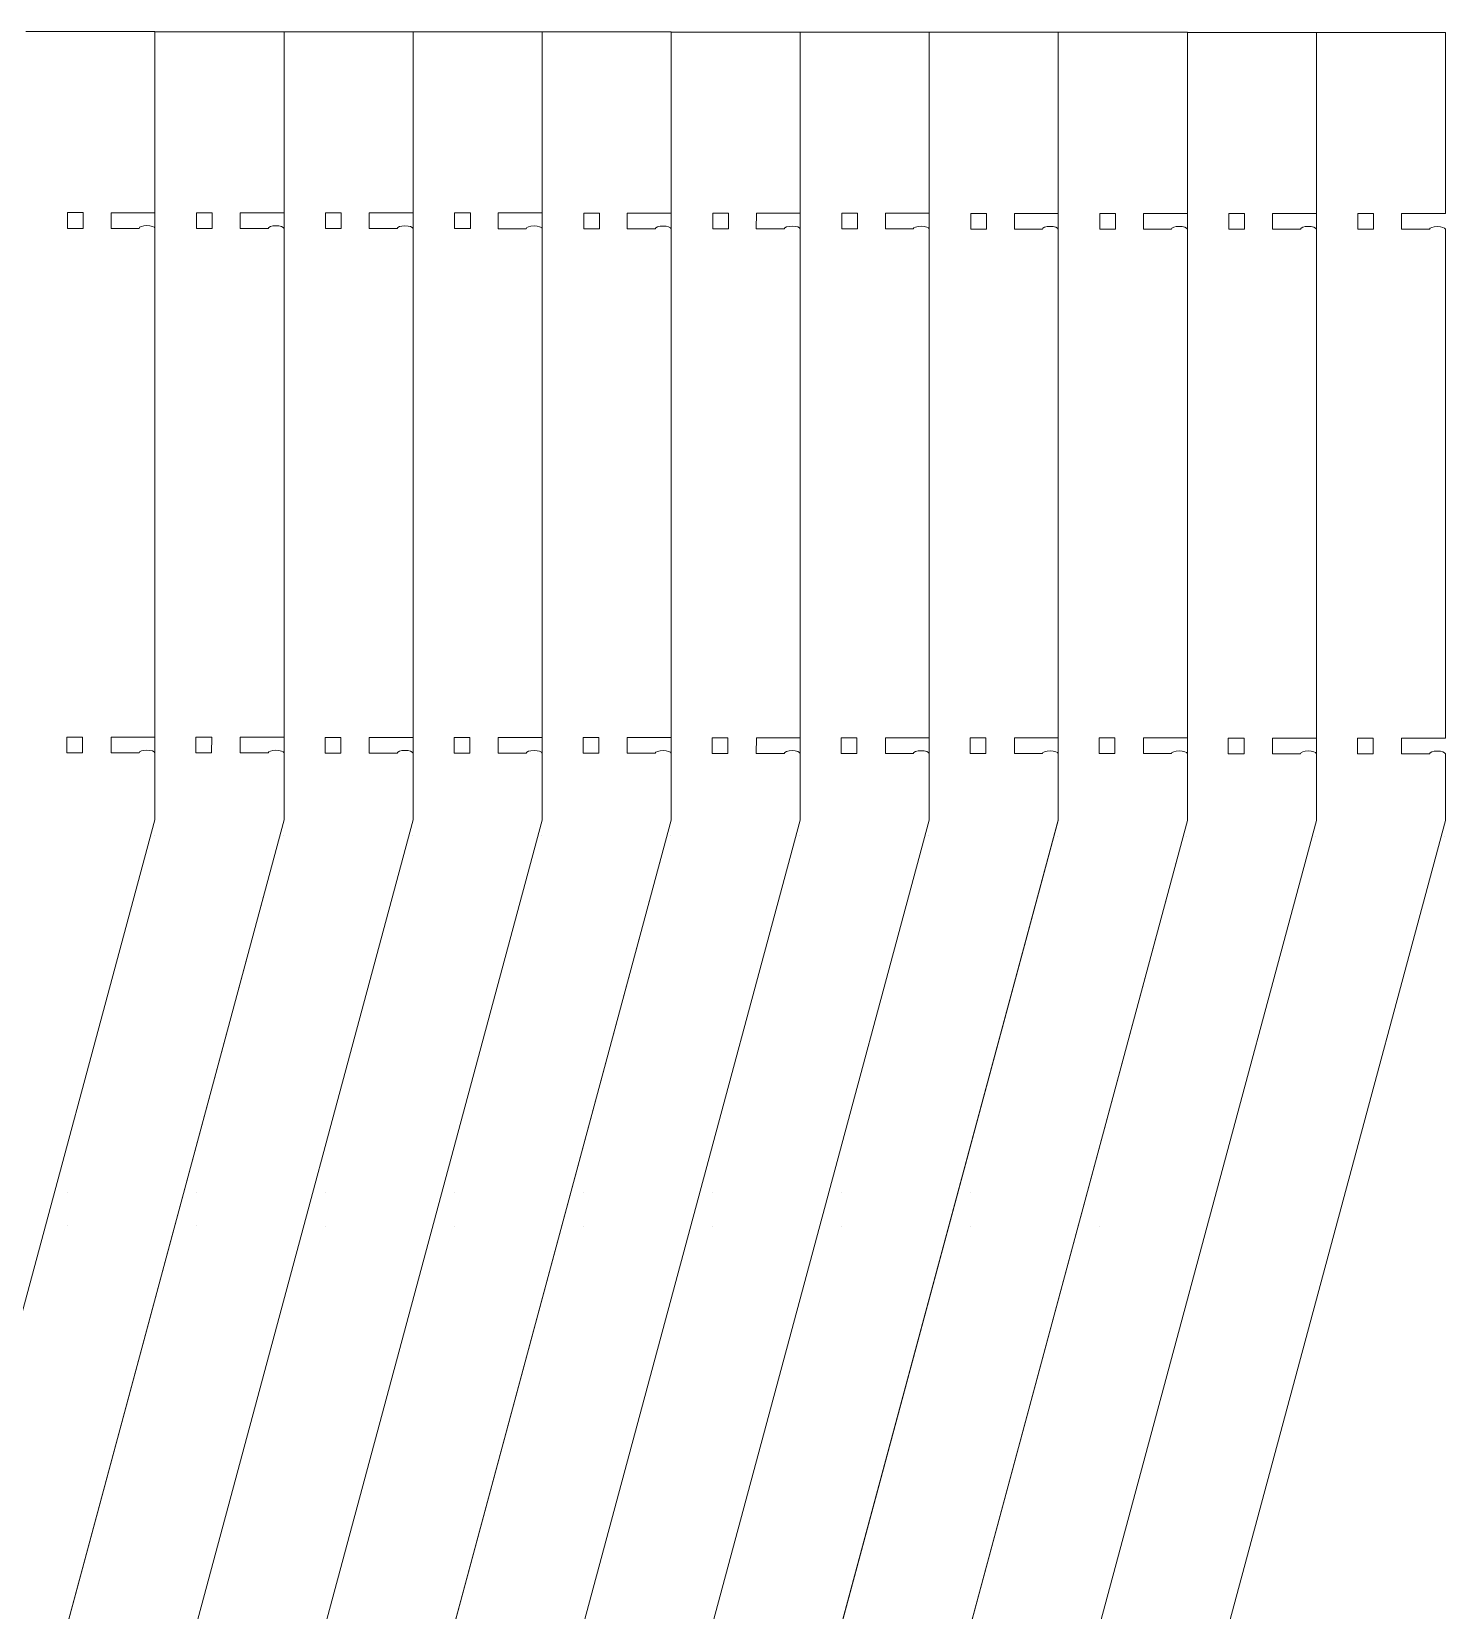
# Model space of a CAD drawing. Header units: millimetres. Extents: x 1124 to 2599, y -2339 to -506.
# Drawn here: x 2238.9 to 2598.8, y -907.8 to -506.1 of the extents above; entities that cross this region are included whole.
import ezdxf

# ---------------------------------------------------------------- set-up
doc = ezdxf.new("R2010")
doc.units = ezdxf.units.MM
doc.header["$MEASUREMENT"] = 0
doc.layers.add('Layer 1', color=7, linetype='Continuous')

msp = doc.modelspace()

# ---------------------------------------------------------------- linework, layer by layer
at = {"layer": 'Layer 1', "color": 6, "lineweight": 9}
for points in [[(2237.4992, -506.066), (2237.4992, -506.066), (2270.3408, -506.066), (2270.3408, -506.066)], [(2270.3408, -506.066), (2270.3408, -506.066), (2270.3408, -552.1499), (2270.3408, -552.1499)], [(2270.3408, -506.0926), (2270.3408, -506.0926), (2303.1823, -506.0926), (2303.1823, -506.0926)], [(2270.3408, -506.0926), (2270.3408, -506.0926), (2270.3408, -706.6197), (2270.3408, -706.6197)], [(2303.1823, -506.0926), (2303.1823, -506.0926), (2303.1823, -552.1754), (2303.1823, -552.1754)], [(2303.1823, -506.1182), (2303.1823, -506.1182), (2336.0239, -506.1182), (2336.0239, -506.1182)], [(2303.1823, -506.1182), (2303.1823, -506.1182), (2303.1823, -706.6452), (2303.1823, -706.6452)], [(2336.0239, -506.1182), (2336.0239, -506.1182), (2336.0239, -552.2021), (2336.0239, -552.2021)], [(2336.0239, -506.1448), (2336.0239, -506.1448), (2368.8655, -506.1448), (2368.8655, -506.1448)], [(2336.0239, -506.1448), (2336.0239, -506.1448), (2336.0239, -706.6719), (2336.0239, -706.6719)], [(2368.8655, -506.1448), (2368.8655, -506.1448), (2368.8655, -552.2276), (2368.8655, -552.2276)], [(2368.8655, -506.1703), (2368.8655, -506.1703), (2401.7082, -506.1703), (2401.7082, -506.1703)], [(2368.8655, -506.1703), (2368.8655, -506.1703), (2368.8655, -706.6974), (2368.8655, -706.6974)], [(2401.7082, -506.1703), (2401.7082, -506.1703), (2401.7082, -552.2542), (2401.7082, -552.2542)], [(2401.7082, -506.197), (2401.7082, -506.197), (2434.5497, -506.197), (2434.5497, -506.197)], [(2401.7082, -506.197), (2401.7082, -506.197), (2401.7082, -706.7241), (2401.7082, -706.7241)], [(2434.5497, -506.197), (2434.5497, -506.197), (2434.5497, -552.2798), (2434.5497, -552.2798)], [(2434.5497, -506.2225), (2434.5497, -506.2225), (2467.3913, -506.2225), (2467.3913, -506.2225)], [(2434.5497, -506.2225), (2434.5497, -506.2225), (2434.5497, -706.7496), (2434.5497, -706.7496)], [(2467.3913, -506.2225), (2467.3913, -506.2225), (2467.3913, -552.3064), (2467.3913, -552.3064)], [(2467.3913, -506.2492), (2467.3913, -506.2492), (2500.2329, -506.2492), (2500.2329, -506.2492)], [(2467.3913, -506.2492), (2467.3913, -506.2492), (2467.3913, -706.7762), (2467.3913, -706.7762)], [(2500.2329, -506.2492), (2500.2329, -506.2492), (2500.2329, -552.3319), (2500.2329, -552.3319)], [(2500.2329, -506.2492), (2500.2329, -506.2492), (2533.0745, -506.2492), (2533.0745, -506.2492)], [(2500.2329, -506.2492), (2500.2329, -506.2492), (2500.2329, -706.7762), (2500.2329, -706.7762)], [(2533.0745, -506.2492), (2533.0745, -506.2492), (2533.0745, -552.3319), (2533.0745, -552.3319)], [(2533.0745, -506.2747), (2533.0745, -506.2747), (2565.9171, -506.2747), (2565.9171, -506.2747)], [(2533.0745, -506.2747), (2533.0745, -506.2747), (2533.0745, -706.8018), (2533.0745, -706.8018)], [(2565.9171, -506.2747), (2565.9171, -506.2747), (2565.9171, -552.3586), (2565.9171, -552.3586)], [(2565.9171, -506.3013), (2565.9171, -506.3013), (2598.7587, -506.3013), (2598.7587, -506.3013)], [(2565.9171, -506.3013), (2565.9171, -506.3013), (2565.9171, -706.8284), (2565.9171, -706.8284)], [(2598.7587, -506.3013), (2598.7587, -506.3013), (2598.7587, -552.3841), (2598.7587, -552.3841)], [(2252.0724, -552.1443), (2252.0724, -552.1443), (2248.0764, -552.141), (2248.0764, -552.141)], [(2259.1764, -552.1499), (2259.1764, -552.1499), (2270.3408, -552.1499), (2270.3408, -552.1499)], [(2284.914, -552.1699), (2284.914, -552.1699), (2280.9191, -552.1676), (2280.9191, -552.1676)], [(2292.018, -552.1754), (2292.018, -552.1754), (2303.1823, -552.1754), (2303.1823, -552.1754)], [(2317.7566, -552.1965), (2317.7566, -552.1965), (2313.7606, -552.1932), (2313.7606, -552.1932)], [(2324.8606, -552.2021), (2324.8606, -552.2021), (2336.0239, -552.2021), (2336.0239, -552.2021)], [(2350.5982, -552.222), (2350.5982, -552.222), (2346.6022, -552.2198), (2346.6022, -552.2198)], [(2357.7022, -552.2276), (2357.7022, -552.2276), (2368.8655, -552.2276), (2368.8655, -552.2276)], [(2383.4398, -552.2487), (2383.4398, -552.2487), (2379.4438, -552.2453), (2379.4438, -552.2453)], [(2390.5438, -552.2542), (2390.5438, -552.2542), (2401.7082, -552.2542), (2401.7082, -552.2542)], [(2416.2814, -552.2742), (2416.2814, -552.2742), (2412.2854, -552.272), (2412.2854, -552.272)], [(2423.3854, -552.2798), (2423.3854, -552.2798), (2434.5497, -552.2798), (2434.5497, -552.2798)], [(2449.1229, -552.3008), (2449.1229, -552.3008), (2445.128, -552.2975), (2445.128, -552.2975)], [(2456.2269, -552.3064), (2456.2269, -552.3064), (2467.3913, -552.3064), (2467.3913, -552.3064)], [(2481.9656, -552.3264), (2481.9656, -552.3264), (2477.9696, -552.3242), (2477.9696, -552.3242)], [(2489.0696, -552.3319), (2489.0696, -552.3319), (2500.2329, -552.3319), (2500.2329, -552.3319)], [(2514.8072, -552.3264), (2514.8072, -552.3264), (2510.8112, -552.3242), (2510.8112, -552.3242)], [(2521.9112, -552.3319), (2521.9112, -552.3319), (2533.0745, -552.3319), (2533.0745, -552.3319)], [(2547.6488, -552.353), (2547.6488, -552.353), (2543.6528, -552.3497), (2543.6528, -552.3497)], [(2554.7528, -552.3586), (2554.7528, -552.3586), (2565.9171, -552.3586), (2565.9171, -552.3586)], [(2580.4903, -552.3785), (2580.4903, -552.3785), (2576.4943, -552.3763), (2576.4943, -552.3763)], [(2587.5943, -552.3841), (2587.5943, -552.3841), (2598.7587, -552.3841), (2598.7587, -552.3841)], [(2259.1731, -556.1459), (2259.1731, -556.1459), (2266.2771, -556.1459), (2266.2771, -556.1459)], [(2266.2771, -556.1459), (2266.2782, -555.7618), (2267.1773, -555.4433), (2268.2762, -555.4444)], [(2270.3408, -556.1459), (2270.3408, -556.1459), (2270.3408, -685.6218), (2270.3408, -685.6218)], [(2292.0157, -556.1714), (2292.0157, -556.1714), (2299.1197, -556.1714), (2299.1197, -556.1714)], [(2299.1197, -556.1714), (2299.1197, -555.7885), (2300.0188, -555.4699), (2301.1177, -555.471)], [(2303.1823, -556.1714), (2303.1823, -556.1714), (2303.1823, -685.6474), (2303.1823, -685.6474)], [(2324.8573, -556.1981), (2324.8573, -556.1981), (2331.9613, -556.1981), (2331.9613, -556.1981)], [(2331.9613, -556.1981), (2331.9613, -555.814), (2332.8604, -555.4954), (2333.9593, -555.4965)], [(2336.0239, -556.1981), (2336.0239, -556.1981), (2336.0239, -685.674), (2336.0239, -685.674)], [(2357.6989, -556.2236), (2357.6989, -556.2236), (2364.8029, -556.2236), (2364.8029, -556.2236)], [(2364.8029, -556.2236), (2364.8029, -555.8406), (2365.7031, -555.5221), (2366.802, -555.5232)], [(2368.8655, -556.2236), (2368.8655, -556.2236), (2368.8655, -685.6995), (2368.8655, -685.6995)], [(2390.5405, -556.2502), (2390.5405, -556.2502), (2397.6445, -556.2502), (2397.6445, -556.2502)], [(2397.6445, -556.2502), (2397.6456, -555.8662), (2398.5447, -555.5476), (2399.6436, -555.5487)], [(2401.7082, -556.2502), (2401.7082, -556.2502), (2401.7082, -685.7262), (2401.7082, -685.7262)], [(2423.382, -556.2758), (2423.382, -556.2758), (2430.486, -556.2758), (2430.486, -556.2758)], [(2430.486, -556.2758), (2430.4871, -555.8928), (2431.3862, -555.5742), (2432.4851, -555.5753)], [(2434.5497, -556.2758), (2434.5497, -556.2758), (2434.5497, -685.7517), (2434.5497, -685.7517)], [(2456.2247, -556.3024), (2456.2247, -556.3024), (2463.3287, -556.3024), (2463.3287, -556.3024)], [(2463.3287, -556.3024), (2463.3287, -555.9183), (2464.2278, -555.5998), (2465.3267, -555.6009)], [(2467.3913, -556.3024), (2467.3913, -556.3024), (2467.3913, -685.7783), (2467.3913, -685.7783)], [(2489.0663, -556.3279), (2489.0663, -556.3279), (2496.1703, -556.3279), (2496.1703, -556.3279)], [(2496.1703, -556.3279), (2496.1703, -555.945), (2497.0694, -555.6264), (2498.1683, -555.6275)], [(2500.2329, -556.3279), (2500.2329, -556.3279), (2500.2329, -685.8039), (2500.2329, -685.8039)], [(2521.9078, -556.3279), (2521.9078, -556.3279), (2529.0118, -556.3279), (2529.0118, -556.3279)], [(2529.0118, -556.3279), (2529.0118, -555.945), (2529.9121, -555.6264), (2531.011, -555.6275)], [(2533.0745, -556.3279), (2533.0745, -556.3279), (2533.0745, -685.8039), (2533.0745, -685.8039)], [(2554.7494, -556.3546), (2554.7494, -556.3546), (2561.8534, -556.3546), (2561.8534, -556.3546)], [(2561.8534, -556.3546), (2561.8545, -555.9705), (2562.7536, -555.6519), (2563.8525, -555.653)], [(2565.9171, -556.3546), (2565.9171, -556.3546), (2565.9171, -685.8305), (2565.9171, -685.8305)], [(2587.591, -556.3801), (2587.591, -556.3801), (2594.695, -556.3801), (2594.695, -556.3801)], [(2594.695, -556.3801), (2594.6961, -555.9971), (2595.5952, -555.6786), (2596.6941, -555.6797)], [(2598.7587, -556.3801), (2598.7587, -556.3801), (2598.7587, -685.856), (2598.7587, -685.856)], [(2251.9236, -685.6218), (2251.9236, -685.6218), (2247.9276, -685.6185), (2247.9276, -685.6185)], [(2259.1764, -685.6218), (2259.1764, -685.6218), (2270.3408, -685.6218), (2270.3408, -685.6218)], [(2284.7652, -685.6474), (2284.7652, -685.6474), (2280.7692, -685.644), (2280.7692, -685.644)], [(2292.018, -685.6474), (2292.018, -685.6474), (2303.1823, -685.6474), (2303.1823, -685.6474)], [(2317.6079, -685.674), (2317.6079, -685.674), (2313.6119, -685.6707), (2313.6119, -685.6707)], [(2324.8606, -685.674), (2324.8606, -685.674), (2336.0239, -685.674), (2336.0239, -685.674)], [(2350.4495, -685.6995), (2350.4495, -685.6995), (2346.4535, -685.6962), (2346.4535, -685.6962)], [(2357.7022, -685.6995), (2357.7022, -685.6995), (2368.8655, -685.6995), (2368.8655, -685.6995)], [(2383.291, -685.7262), (2383.291, -685.7262), (2379.295, -685.7228), (2379.295, -685.7228)], [(2390.5438, -685.7262), (2390.5438, -685.7262), (2401.7082, -685.7262), (2401.7082, -685.7262)], [(2416.1326, -685.7517), (2416.1326, -685.7517), (2412.1366, -685.7484), (2412.1366, -685.7484)], [(2423.3854, -685.7517), (2423.3854, -685.7517), (2434.5497, -685.7517), (2434.5497, -685.7517)], [(2448.9742, -685.7783), (2448.9742, -685.7783), (2444.9782, -685.775), (2444.9782, -685.775)], [(2456.2269, -685.7783), (2456.2269, -685.7783), (2467.3913, -685.7783), (2467.3913, -685.7783)], [(2481.8169, -685.8039), (2481.8169, -685.8039), (2477.8209, -685.8005), (2477.8209, -685.8005)], [(2489.0696, -685.8039), (2489.0696, -685.8039), (2500.2329, -685.8039), (2500.2329, -685.8039)], [(2514.6584, -685.8039), (2514.6584, -685.8039), (2510.6624, -685.8005), (2510.6624, -685.8005)], [(2521.9112, -685.8039), (2521.9112, -685.8039), (2533.0745, -685.8039), (2533.0745, -685.8039)], [(2547.5, -685.8305), (2547.5, -685.8305), (2543.504, -685.8272), (2543.504, -685.8272)], [(2554.7528, -685.8305), (2554.7528, -685.8305), (2565.9171, -685.8305), (2565.9171, -685.8305)], [(2580.3416, -685.856), (2580.3416, -685.856), (2576.3456, -685.8527), (2576.3456, -685.8527)], [(2587.5943, -685.856), (2587.5943, -685.856), (2598.7587, -685.856), (2598.7587, -685.856)], [(2259.1731, -689.6178), (2259.1731, -689.6178), (2266.2771, -689.6178), (2266.2771, -689.6178)], [(2266.2771, -689.6178), (2266.2782, -689.2338), (2267.1773, -688.9152), (2268.2762, -688.9163)], [(2270.3408, -689.6178), (2270.3408, -689.6178), (2270.3408, -706.6197), (2270.3408, -706.6197)], [(2292.0157, -689.6434), (2292.0157, -689.6434), (2299.1197, -689.6434), (2299.1197, -689.6434)], [(2299.1197, -689.6434), (2299.1197, -689.2593), (2300.0188, -688.9418), (2301.1177, -688.943)], [(2303.1823, -689.6434), (2303.1823, -689.6434), (2303.1823, -706.6452), (2303.1823, -706.6452)], [(2324.8573, -689.67), (2324.8573, -689.67), (2331.9613, -689.67), (2331.9613, -689.67)], [(2331.9613, -689.67), (2331.9613, -689.2859), (2332.8604, -688.9674), (2333.9593, -688.9685)], [(2336.0239, -689.67), (2336.0239, -689.67), (2336.0239, -706.6719), (2336.0239, -706.6719)], [(2357.6989, -689.6955), (2357.6989, -689.6955), (2364.8029, -689.6955), (2364.8029, -689.6955)], [(2364.8029, -689.6955), (2364.8029, -689.3115), (2365.7031, -688.994), (2366.802, -688.9951)], [(2368.8655, -689.6955), (2368.8655, -689.6955), (2368.8655, -706.6974), (2368.8655, -706.6974)], [(2390.5405, -689.7222), (2390.5405, -689.7222), (2397.6445, -689.7222), (2397.6445, -689.7222)], [(2397.6445, -689.7222), (2397.6456, -689.3381), (2398.5447, -689.0195), (2399.6436, -689.0207)], [(2401.7082, -689.7222), (2401.7082, -689.7222), (2401.7082, -706.7241), (2401.7082, -706.7241)], [(2423.382, -689.7477), (2423.382, -689.7477), (2430.486, -689.7477), (2430.486, -689.7477)], [(2430.486, -689.7477), (2430.4871, -689.3636), (2431.3862, -689.0462), (2432.4851, -689.0473)], [(2434.5497, -689.7477), (2434.5497, -689.7477), (2434.5497, -706.7496), (2434.5497, -706.7496)], [(2456.2247, -689.7743), (2456.2247, -689.7743), (2463.3287, -689.7743), (2463.3287, -689.7743)], [(2463.3287, -689.7743), (2463.3287, -689.3903), (2464.2278, -689.0717), (2465.3267, -689.0728)], [(2467.3913, -689.7743), (2467.3913, -689.7743), (2467.3913, -706.7762), (2467.3913, -706.7762)], [(2489.0663, -689.7999), (2489.0663, -689.7999), (2496.1703, -689.7999), (2496.1703, -689.7999)], [(2496.1703, -689.7999), (2496.1703, -689.4158), (2497.0694, -689.0984), (2498.1683, -689.0995)], [(2500.2329, -689.7999), (2500.2329, -689.7999), (2500.2329, -706.8018), (2500.2329, -706.8018)], [(2521.9078, -689.7999), (2521.9078, -689.7999), (2529.0118, -689.7999), (2529.0118, -689.7999)], [(2529.0118, -689.7999), (2529.0118, -689.4158), (2529.9121, -689.0984), (2531.011, -689.0995)], [(2533.0745, -689.7999), (2533.0745, -689.7999), (2533.0745, -706.8018), (2533.0745, -706.8018)], [(2554.7494, -689.8265), (2554.7494, -689.8265), (2561.8534, -689.8265), (2561.8534, -689.8265)], [(2561.8534, -689.8265), (2561.8545, -689.4425), (2562.7536, -689.1239), (2563.8525, -689.125)], [(2565.9171, -689.8265), (2565.9171, -689.8265), (2565.9171, -706.8284), (2565.9171, -706.8284)], [(2587.591, -689.852), (2587.591, -689.852), (2594.695, -689.852), (2594.695, -689.852)], [(2594.695, -689.852), (2594.6961, -689.468), (2595.5952, -689.1505), (2596.6941, -689.1516)], [(2598.7587, -689.852), (2598.7587, -689.852), (2598.7587, -706.8539), (2598.7587, -706.8539)], [(2108.9912, -1305.1917), (2108.9912, -1305.1917), (2270.3408, -706.6197), (2270.3408, -706.6197)], [(2108.9978, -1305.1662), (2108.9978, -1305.1662), (2270.3408, -706.6197), (2270.3408, -706.6197)], [(2141.8327, -1305.2183), (2141.8327, -1305.2183), (2303.1823, -706.6452), (2303.1823, -706.6452)], [(2141.8394, -1305.1917), (2141.8394, -1305.1917), (2303.1823, -706.6452), (2303.1823, -706.6452)], [(2174.6743, -1305.2439), (2174.6743, -1305.2439), (2336.0239, -706.6719), (2336.0239, -706.6719)], [(2174.6821, -1305.2183), (2174.6821, -1305.2183), (2336.0239, -706.6719), (2336.0239, -706.6719)], [(2207.517, -1305.2705), (2207.517, -1305.2705), (2368.8655, -706.6974), (2368.8655, -706.6974)], [(2207.5236, -1305.2439), (2207.5236, -1305.2439), (2368.8655, -706.6974), (2368.8655, -706.6974)], [(2240.3586, -1305.296), (2240.3586, -1305.296), (2401.7082, -706.7241), (2401.7082, -706.7241)], [(2240.3652, -1305.2705), (2240.3652, -1305.2705), (2401.7082, -706.7241), (2401.7082, -706.7241)], [(2273.2001, -1305.3227), (2273.2001, -1305.3227), (2434.5497, -706.7496), (2434.5497, -706.7496)], [(2273.2068, -1305.296), (2273.2068, -1305.296), (2434.5497, -706.7496), (2434.5497, -706.7496)], [(2306.0417, -1305.3482), (2306.0417, -1305.3482), (2467.3913, -706.7762), (2467.3913, -706.7762)], [(2306.0484, -1305.3227), (2306.0484, -1305.3227), (2467.3913, -706.7762), (2467.3913, -706.7762)], [(2338.8833, -1305.3482), (2338.8833, -1305.3482), (2500.2329, -706.7762), (2500.2329, -706.7762)], [(2338.891, -1305.3482), (2338.891, -1305.3482), (2500.2329, -706.8018), (2500.2329, -706.8018)], [(2371.7259, -1305.3748), (2371.7259, -1305.3748), (2533.0745, -706.8018), (2533.0745, -706.8018)], [(2371.7326, -1305.3482), (2371.7326, -1305.3482), (2533.0745, -706.8018), (2533.0745, -706.8018)], [(2404.5675, -1305.4004), (2404.5675, -1305.4004), (2565.9171, -706.8284), (2565.9171, -706.8284)], [(2404.5742, -1305.3748), (2404.5742, -1305.3748), (2565.9171, -706.8284), (2565.9171, -706.8284)], [(2437.4158, -1305.4004), (2437.4158, -1305.4004), (2598.7587, -706.8539), (2598.7587, -706.8539)]]:
    msp.add_open_spline(points, degree=3, dxfattribs=at)
for points in [[(2248.0764, -552.141), (2248.0764, -552.141), (2248.0764, -552.141), (2248.0764, -552.141), (2248.0764, -552.141), (2248.0764, -552.141), (2248.0731, -556.137), (2248.0731, -556.137)], [(2252.0691, -556.1403), (2252.0691, -556.1403), (2252.0691, -556.1403), (2252.0691, -556.1403), (2252.0691, -556.1403), (2252.0691, -556.1403), (2252.0724, -552.1443), (2252.0724, -552.1443)], [(2259.1764, -552.1499), (2259.1764, -552.1499), (2259.1764, -552.1499), (2259.1764, -552.1499), (2259.1764, -552.1499), (2259.1764, -552.1499), (2259.1731, -556.1459), (2259.1731, -556.1459)], [(2280.9191, -552.1676), (2280.9191, -552.1676), (2280.9191, -552.1676), (2280.9191, -552.1676), (2280.9191, -552.1676), (2280.9191, -552.1676), (2280.9157, -556.1625), (2280.9157, -556.1625)], [(2284.9117, -556.1659), (2284.9117, -556.1659), (2284.9117, -556.1659), (2284.9117, -556.1659), (2284.9117, -556.1659), (2284.9117, -556.1659), (2284.914, -552.1699), (2284.914, -552.1699)], [(2292.018, -552.1754), (2292.018, -552.1754), (2292.018, -552.1754), (2292.018, -552.1754), (2292.018, -552.1754), (2292.018, -552.1754), (2292.0157, -556.1714), (2292.0157, -556.1714)], [(2313.7606, -552.1932), (2313.7606, -552.1932), (2313.7606, -552.1932), (2313.7606, -552.1932), (2313.7606, -552.1932), (2313.7606, -552.1932), (2313.7573, -556.1892), (2313.7573, -556.1892)], [(2317.7533, -556.1925), (2317.7533, -556.1925), (2317.7533, -556.1925), (2317.7533, -556.1925), (2317.7533, -556.1925), (2317.7533, -556.1925), (2317.7566, -552.1965), (2317.7566, -552.1965)], [(2324.8606, -552.2021), (2324.8606, -552.2021), (2324.8606, -552.2021), (2324.8606, -552.2021), (2324.8606, -552.2021), (2324.8606, -552.2021), (2324.8573, -556.1981), (2324.8573, -556.1981)], [(2346.6022, -552.2198), (2346.6022, -552.2198), (2346.6022, -552.2198), (2346.6022, -552.2198), (2346.6022, -552.2198), (2346.6022, -552.2198), (2346.5989, -556.2147), (2346.5989, -556.2147)], [(2350.5949, -556.218), (2350.5949, -556.218), (2350.5949, -556.218), (2350.5949, -556.218), (2350.5949, -556.218), (2350.5949, -556.218), (2350.5982, -552.222), (2350.5982, -552.222)], [(2357.7022, -552.2276), (2357.7022, -552.2276), (2357.7022, -552.2276), (2357.7022, -552.2276), (2357.7022, -552.2276), (2357.7022, -552.2276), (2357.6989, -556.2236), (2357.6989, -556.2236)], [(2379.4438, -552.2453), (2379.4438, -552.2453), (2379.4438, -552.2453), (2379.4438, -552.2453), (2379.4438, -552.2453), (2379.4438, -552.2453), (2379.4405, -556.2413), (2379.4405, -556.2413)], [(2383.4365, -556.2447), (2383.4365, -556.2447), (2383.4365, -556.2447), (2383.4365, -556.2447), (2383.4365, -556.2447), (2383.4365, -556.2447), (2383.4398, -552.2487), (2383.4398, -552.2487)], [(2390.5438, -552.2542), (2390.5438, -552.2542), (2390.5438, -552.2542), (2390.5438, -552.2542), (2390.5438, -552.2542), (2390.5438, -552.2542), (2390.5405, -556.2502), (2390.5405, -556.2502)], [(2412.2854, -552.272), (2412.2854, -552.272), (2412.2854, -552.272), (2412.2854, -552.272), (2412.2854, -552.272), (2412.2854, -552.272), (2412.282, -556.2669), (2412.282, -556.2669)], [(2416.278, -556.2702), (2416.278, -556.2702), (2416.278, -556.2702), (2416.278, -556.2702), (2416.278, -556.2702), (2416.278, -556.2702), (2416.2814, -552.2742), (2416.2814, -552.2742)], [(2423.3854, -552.2798), (2423.3854, -552.2798), (2423.3854, -552.2798), (2423.3854, -552.2798), (2423.3854, -552.2798), (2423.3854, -552.2798), (2423.382, -556.2758), (2423.382, -556.2758)], [(2445.128, -552.2975), (2445.128, -552.2975), (2445.128, -552.2975), (2445.128, -552.2975), (2445.128, -552.2975), (2445.128, -552.2975), (2445.1247, -556.2935), (2445.1247, -556.2935)], [(2449.1207, -556.2968), (2449.1207, -556.2968), (2449.1207, -556.2968), (2449.1207, -556.2968), (2449.1207, -556.2968), (2449.1207, -556.2968), (2449.1229, -552.3008), (2449.1229, -552.3008)], [(2456.2269, -552.3064), (2456.2269, -552.3064), (2456.2269, -552.3064), (2456.2269, -552.3064), (2456.2269, -552.3064), (2456.2269, -552.3064), (2456.2247, -556.3024), (2456.2247, -556.3024)], [(2477.9696, -552.3242), (2477.9696, -552.3242), (2477.9696, -552.3242), (2477.9696, -552.3242), (2477.9696, -552.3242), (2477.9696, -552.3242), (2477.9663, -556.319), (2477.9663, -556.319)], [(2481.9623, -556.3224), (2481.9623, -556.3224), (2481.9623, -556.3224), (2481.9623, -556.3224), (2481.9623, -556.3224), (2481.9623, -556.3224), (2481.9656, -552.3264), (2481.9656, -552.3264)], [(2489.0696, -552.3319), (2489.0696, -552.3319), (2489.0696, -552.3319), (2489.0696, -552.3319), (2489.0696, -552.3319), (2489.0696, -552.3319), (2489.0663, -556.3279), (2489.0663, -556.3279)], [(2510.8112, -552.3242), (2510.8112, -552.3242), (2510.8112, -552.3242), (2510.8112, -552.3242), (2510.8112, -552.3242), (2510.8112, -552.3242), (2510.8078, -556.319), (2510.8078, -556.319)], [(2514.8038, -556.3224), (2514.8038, -556.3224), (2514.8038, -556.3224), (2514.8038, -556.3224), (2514.8038, -556.3224), (2514.8038, -556.3224), (2514.8072, -552.3264), (2514.8072, -552.3264)], [(2521.9112, -552.3319), (2521.9112, -552.3319), (2521.9112, -552.3319), (2521.9112, -552.3319), (2521.9112, -552.3319), (2521.9112, -552.3319), (2521.9078, -556.3279), (2521.9078, -556.3279)], [(2543.6528, -552.3497), (2543.6528, -552.3497), (2543.6528, -552.3497), (2543.6528, -552.3497), (2543.6528, -552.3497), (2543.6528, -552.3497), (2543.6494, -556.3457), (2543.6494, -556.3457)], [(2547.6454, -556.349), (2547.6454, -556.349), (2547.6454, -556.349), (2547.6454, -556.349), (2547.6454, -556.349), (2547.6454, -556.349), (2547.6488, -552.353), (2547.6488, -552.353)], [(2554.7528, -552.3586), (2554.7528, -552.3586), (2554.7528, -552.3586), (2554.7528, -552.3586), (2554.7528, -552.3586), (2554.7528, -552.3586), (2554.7494, -556.3546), (2554.7494, -556.3546)], [(2576.4943, -552.3763), (2576.4943, -552.3763), (2576.4943, -552.3763), (2576.4943, -552.3763), (2576.4943, -552.3763), (2576.4943, -552.3763), (2576.491, -556.3712), (2576.491, -556.3712)], [(2580.487, -556.3745), (2580.487, -556.3745), (2580.487, -556.3745), (2580.487, -556.3745), (2580.487, -556.3745), (2580.487, -556.3745), (2580.4903, -552.3785), (2580.4903, -552.3785)], [(2587.5943, -552.3841), (2587.5943, -552.3841), (2587.5943, -552.3841), (2587.5943, -552.3841), (2587.5943, -552.3841), (2587.5943, -552.3841), (2587.591, -556.3801), (2587.591, -556.3801)], [(2248.0731, -556.137), (2248.0731, -556.137), (2248.0731, -556.137), (2248.0731, -556.137), (2248.0731, -556.137), (2248.0731, -556.137), (2252.0691, -556.1403), (2252.0691, -556.1403)], [(2268.2762, -555.4444), (2268.2762, -555.4444), (2268.2762, -555.4444), (2268.2762, -555.4444), (2268.2762, -555.4444), (2269.3751, -555.4455), (2270.2742, -555.7652), (2270.3408, -556.1459)], [(2280.9157, -556.1625), (2280.9157, -556.1625), (2280.9157, -556.1625), (2280.9157, -556.1625), (2280.9157, -556.1625), (2280.9157, -556.1625), (2284.9117, -556.1659), (2284.9117, -556.1659)], [(2301.1177, -555.471), (2301.1177, -555.471), (2301.1177, -555.471), (2301.1177, -555.471), (2301.1177, -555.471), (2302.2166, -555.471), (2303.1157, -555.7907), (2303.1823, -556.1714)], [(2313.7573, -556.1892), (2313.7573, -556.1892), (2313.7573, -556.1892), (2313.7573, -556.1892), (2313.7573, -556.1892), (2313.7573, -556.1892), (2317.7533, -556.1925), (2317.7533, -556.1925)], [(2333.9593, -555.4965), (2333.9593, -555.4965), (2333.9593, -555.4965), (2333.9593, -555.4965), (2333.9593, -555.4965), (2335.0582, -555.4976), (2335.9573, -555.8173), (2336.0239, -556.1981)], [(2346.5989, -556.2147), (2346.5989, -556.2147), (2346.5989, -556.2147), (2346.5989, -556.2147), (2346.5989, -556.2147), (2346.5989, -556.2147), (2350.5949, -556.218), (2350.5949, -556.218)], [(2366.802, -555.5232), (2366.802, -555.5232), (2366.802, -555.5232), (2366.802, -555.5232), (2366.802, -555.5232), (2367.8998, -555.5232), (2368.7989, -555.8429), (2368.8655, -556.2236)], [(2379.4405, -556.2413), (2379.4405, -556.2413), (2379.4405, -556.2413), (2379.4405, -556.2413), (2379.4405, -556.2413), (2379.4405, -556.2413), (2383.4365, -556.2447), (2383.4365, -556.2447)], [(2399.6436, -555.5487), (2399.6436, -555.5487), (2399.6436, -555.5487), (2399.6436, -555.5487), (2399.6436, -555.5487), (2400.7425, -555.5498), (2401.6416, -555.8695), (2401.7082, -556.2502)], [(2412.282, -556.2669), (2412.282, -556.2669), (2412.282, -556.2669), (2412.282, -556.2669), (2412.282, -556.2669), (2412.282, -556.2669), (2416.278, -556.2702), (2416.278, -556.2702)], [(2432.4851, -555.5753), (2432.4851, -555.5753), (2432.4851, -555.5753), (2432.4851, -555.5753), (2432.4851, -555.5753), (2433.584, -555.5753), (2434.4831, -555.895), (2434.5497, -556.2758)], [(2445.1247, -556.2935), (2445.1247, -556.2935), (2445.1247, -556.2935), (2445.1247, -556.2935), (2445.1247, -556.2935), (2445.1247, -556.2935), (2449.1207, -556.2968), (2449.1207, -556.2968)], [(2465.3267, -555.6009), (2465.3267, -555.6009), (2465.3267, -555.6009), (2465.3267, -555.6009), (2465.3267, -555.6009), (2466.4256, -555.602), (2467.3247, -555.9217), (2467.3913, -556.3024)], [(2477.9663, -556.319), (2477.9663, -556.319), (2477.9663, -556.319), (2477.9663, -556.319), (2477.9663, -556.319), (2477.9663, -556.319), (2481.9623, -556.3224), (2481.9623, -556.3224)], [(2498.1683, -555.6275), (2498.1683, -555.6275), (2498.1683, -555.6275), (2498.1683, -555.6275), (2498.1683, -555.6275), (2499.2672, -555.6275), (2500.1663, -555.9472), (2500.2329, -556.3279)], [(2510.8078, -556.319), (2510.8078, -556.319), (2510.8078, -556.319), (2510.8078, -556.319), (2510.8078, -556.319), (2510.8078, -556.319), (2514.8038, -556.3224), (2514.8038, -556.3224)], [(2531.011, -555.6275), (2531.011, -555.6275), (2531.011, -555.6275), (2531.011, -555.6275), (2531.011, -555.6275), (2532.1088, -555.6275), (2533.0079, -555.9472), (2533.0745, -556.3279)], [(2543.6494, -556.3457), (2543.6494, -556.3457), (2543.6494, -556.3457), (2543.6494, -556.3457), (2543.6494, -556.3457), (2543.6494, -556.3457), (2547.6454, -556.349), (2547.6454, -556.349)], [(2563.8525, -555.653), (2563.8525, -555.653), (2563.8525, -555.653), (2563.8525, -555.653), (2563.8525, -555.653), (2564.9514, -555.6542), (2565.8505, -555.9738), (2565.9171, -556.3546)], [(2576.491, -556.3712), (2576.491, -556.3712), (2576.491, -556.3712), (2576.491, -556.3712), (2576.491, -556.3712), (2576.491, -556.3712), (2580.487, -556.3745), (2580.487, -556.3745)], [(2596.6941, -555.6797), (2596.6941, -555.6797), (2596.6941, -555.6797), (2596.6941, -555.6797), (2596.6941, -555.6797), (2597.793, -555.6797), (2598.6921, -555.9994), (2598.7587, -556.3801)], [(2247.9276, -685.6185), (2247.9276, -685.6185), (2247.9276, -685.6185), (2247.9276, -685.6185), (2247.9276, -685.6185), (2247.9276, -685.6185), (2247.9243, -689.6145), (2247.9243, -689.6145)], [(2251.9203, -689.6178), (2251.9203, -689.6178), (2251.9203, -689.6178), (2251.9203, -689.6178), (2251.9203, -689.6178), (2251.9203, -689.6178), (2251.9236, -685.6218), (2251.9236, -685.6218)], [(2259.1764, -685.6218), (2259.1764, -685.6218), (2259.1764, -685.6218), (2259.1764, -685.6218), (2259.1764, -685.6218), (2259.1764, -685.6218), (2259.1731, -689.6178), (2259.1731, -689.6178)], [(2280.7692, -685.644), (2280.7692, -685.644), (2280.7692, -685.644), (2280.7692, -685.644), (2280.7692, -685.644), (2280.7692, -685.644), (2280.7659, -689.64), (2280.7659, -689.64)], [(2284.7619, -689.6434), (2284.7619, -689.6434), (2284.7619, -689.6434), (2284.7619, -689.6434), (2284.7619, -689.6434), (2284.7619, -689.6434), (2284.7652, -685.6474), (2284.7652, -685.6474)], [(2292.018, -685.6474), (2292.018, -685.6474), (2292.018, -685.6474), (2292.018, -685.6474), (2292.018, -685.6474), (2292.018, -685.6474), (2292.0157, -689.6434), (2292.0157, -689.6434)], [(2313.6119, -685.6707), (2313.6119, -685.6707), (2313.6119, -685.6707), (2313.6119, -685.6707), (2313.6119, -685.6707), (2313.6119, -685.6707), (2313.6086, -689.6667), (2313.6086, -689.6667)], [(2317.6046, -689.67), (2317.6046, -689.67), (2317.6046, -689.67), (2317.6046, -689.67), (2317.6046, -689.67), (2317.6046, -689.67), (2317.6079, -685.674), (2317.6079, -685.674)], [(2324.8606, -685.674), (2324.8606, -685.674), (2324.8606, -685.674), (2324.8606, -685.674), (2324.8606, -685.674), (2324.8606, -685.674), (2324.8573, -689.67), (2324.8573, -689.67)], [(2346.4535, -685.6962), (2346.4535, -685.6962), (2346.4535, -685.6962), (2346.4535, -685.6962), (2346.4535, -685.6962), (2346.4535, -685.6962), (2346.4501, -689.6922), (2346.4501, -689.6922)], [(2350.4461, -689.6955), (2350.4461, -689.6955), (2350.4461, -689.6955), (2350.4461, -689.6955), (2350.4461, -689.6955), (2350.4461, -689.6955), (2350.4495, -685.6995), (2350.4495, -685.6995)], [(2357.7022, -685.6995), (2357.7022, -685.6995), (2357.7022, -685.6995), (2357.7022, -685.6995), (2357.7022, -685.6995), (2357.7022, -685.6995), (2357.6989, -689.6955), (2357.6989, -689.6955)], [(2379.295, -685.7228), (2379.295, -685.7228), (2379.295, -685.7228), (2379.295, -685.7228), (2379.295, -685.7228), (2379.295, -685.7228), (2379.2917, -689.7188), (2379.2917, -689.7188)], [(2383.2877, -689.7222), (2383.2877, -689.7222), (2383.2877, -689.7222), (2383.2877, -689.7222), (2383.2877, -689.7222), (2383.2877, -689.7222), (2383.291, -685.7262), (2383.291, -685.7262)], [(2390.5438, -685.7262), (2390.5438, -685.7262), (2390.5438, -685.7262), (2390.5438, -685.7262), (2390.5438, -685.7262), (2390.5438, -685.7262), (2390.5405, -689.7222), (2390.5405, -689.7222)], [(2412.1366, -685.7484), (2412.1366, -685.7484), (2412.1366, -685.7484), (2412.1366, -685.7484), (2412.1366, -685.7484), (2412.1366, -685.7484), (2412.1333, -689.7444), (2412.1333, -689.7444)], [(2416.1293, -689.7477), (2416.1293, -689.7477), (2416.1293, -689.7477), (2416.1293, -689.7477), (2416.1293, -689.7477), (2416.1293, -689.7477), (2416.1326, -685.7517), (2416.1326, -685.7517)], [(2423.3854, -685.7517), (2423.3854, -685.7517), (2423.3854, -685.7517), (2423.3854, -685.7517), (2423.3854, -685.7517), (2423.3854, -685.7517), (2423.382, -689.7477), (2423.382, -689.7477)], [(2444.9782, -685.775), (2444.9782, -685.775), (2444.9782, -685.775), (2444.9782, -685.775), (2444.9782, -685.775), (2444.9782, -685.775), (2444.9749, -689.771), (2444.9749, -689.771)], [(2448.9709, -689.7743), (2448.9709, -689.7743), (2448.9709, -689.7743), (2448.9709, -689.7743), (2448.9709, -689.7743), (2448.9709, -689.7743), (2448.9742, -685.7783), (2448.9742, -685.7783)], [(2456.2269, -685.7783), (2456.2269, -685.7783), (2456.2269, -685.7783), (2456.2269, -685.7783), (2456.2269, -685.7783), (2456.2269, -685.7783), (2456.2247, -689.7743), (2456.2247, -689.7743)], [(2477.8209, -685.8005), (2477.8209, -685.8005), (2477.8209, -685.8005), (2477.8209, -685.8005), (2477.8209, -685.8005), (2477.8209, -685.8005), (2477.8175, -689.7965), (2477.8175, -689.7965)], [(2481.8135, -689.7999), (2481.8135, -689.7999), (2481.8135, -689.7999), (2481.8135, -689.7999), (2481.8135, -689.7999), (2481.8135, -689.7999), (2481.8169, -685.8039), (2481.8169, -685.8039)], [(2489.0696, -685.8039), (2489.0696, -685.8039), (2489.0696, -685.8039), (2489.0696, -685.8039), (2489.0696, -685.8039), (2489.0696, -685.8039), (2489.0663, -689.7999), (2489.0663, -689.7999)], [(2510.6624, -685.8005), (2510.6624, -685.8005), (2510.6624, -685.8005), (2510.6624, -685.8005), (2510.6624, -685.8005), (2510.6624, -685.8005), (2510.6591, -689.7965), (2510.6591, -689.7965)], [(2514.6551, -689.7999), (2514.6551, -689.7999), (2514.6551, -689.7999), (2514.6551, -689.7999), (2514.6551, -689.7999), (2514.6551, -689.7999), (2514.6584, -685.8039), (2514.6584, -685.8039)], [(2521.9112, -685.8039), (2521.9112, -685.8039), (2521.9112, -685.8039), (2521.9112, -685.8039), (2521.9112, -685.8039), (2521.9112, -685.8039), (2521.9078, -689.7999), (2521.9078, -689.7999)], [(2543.504, -685.8272), (2543.504, -685.8272), (2543.504, -685.8272), (2543.504, -685.8272), (2543.504, -685.8272), (2543.504, -685.8272), (2543.5007, -689.8232), (2543.5007, -689.8232)], [(2547.4967, -689.8265), (2547.4967, -689.8265), (2547.4967, -689.8265), (2547.4967, -689.8265), (2547.4967, -689.8265), (2547.4967, -689.8265), (2547.5, -685.8305), (2547.5, -685.8305)], [(2554.7528, -685.8305), (2554.7528, -685.8305), (2554.7528, -685.8305), (2554.7528, -685.8305), (2554.7528, -685.8305), (2554.7528, -685.8305), (2554.7494, -689.8265), (2554.7494, -689.8265)], [(2576.3456, -685.8527), (2576.3456, -685.8527), (2576.3456, -685.8527), (2576.3456, -685.8527), (2576.3456, -685.8527), (2576.3456, -685.8527), (2576.3423, -689.8487), (2576.3423, -689.8487)], [(2580.3383, -689.852), (2580.3383, -689.852), (2580.3383, -689.852), (2580.3383, -689.852), (2580.3383, -689.852), (2580.3383, -689.852), (2580.3416, -685.856), (2580.3416, -685.856)], [(2587.5943, -685.856), (2587.5943, -685.856), (2587.5943, -685.856), (2587.5943, -685.856), (2587.5943, -685.856), (2587.5943, -685.856), (2587.591, -689.852), (2587.591, -689.852)], [(2247.9243, -689.6145), (2247.9243, -689.6145), (2247.9243, -689.6145), (2247.9243, -689.6145), (2247.9243, -689.6145), (2247.9243, -689.6145), (2251.9203, -689.6178), (2251.9203, -689.6178)], [(2268.2762, -688.9163), (2268.2762, -688.9163), (2268.2762, -688.9163), (2268.2762, -688.9163), (2268.2762, -688.9163), (2269.3751, -688.9174), (2270.2742, -689.2371), (2270.3408, -689.6178)], [(2280.7659, -689.64), (2280.7659, -689.64), (2280.7659, -689.64), (2280.7659, -689.64), (2280.7659, -689.64), (2280.7659, -689.64), (2284.7619, -689.6434), (2284.7619, -689.6434)], [(2301.1177, -688.943), (2301.1177, -688.943), (2301.1177, -688.943), (2301.1177, -688.943), (2301.1177, -688.943), (2302.2166, -688.943), (2303.1157, -689.2626), (2303.1823, -689.6434)], [(2313.6086, -689.6667), (2313.6086, -689.6667), (2313.6086, -689.6667), (2313.6086, -689.6667), (2313.6086, -689.6667), (2313.6086, -689.6667), (2317.6046, -689.67), (2317.6046, -689.67)], [(2333.9593, -688.9685), (2333.9593, -688.9685), (2333.9593, -688.9685), (2333.9593, -688.9685), (2333.9593, -688.9685), (2335.0582, -688.9696), (2335.9573, -689.2893), (2336.0239, -689.67)], [(2346.4501, -689.6922), (2346.4501, -689.6922), (2346.4501, -689.6922), (2346.4501, -689.6922), (2346.4501, -689.6922), (2346.4501, -689.6922), (2350.4461, -689.6955), (2350.4461, -689.6955)], [(2366.802, -688.9951), (2366.802, -688.9951), (2366.802, -688.9951), (2366.802, -688.9951), (2366.802, -688.9951), (2367.8998, -688.9951), (2368.7989, -689.3148), (2368.8655, -689.6955)], [(2379.2917, -689.7188), (2379.2917, -689.7188), (2379.2917, -689.7188), (2379.2917, -689.7188), (2379.2917, -689.7188), (2379.2917, -689.7188), (2383.2877, -689.7222), (2383.2877, -689.7222)], [(2399.6436, -689.0207), (2399.6436, -689.0207), (2399.6436, -689.0207), (2399.6436, -689.0207), (2399.6436, -689.0207), (2400.7425, -689.0218), (2401.6416, -689.3414), (2401.7082, -689.7222)], [(2412.1333, -689.7444), (2412.1333, -689.7444), (2412.1333, -689.7444), (2412.1333, -689.7444), (2412.1333, -689.7444), (2412.1333, -689.7444), (2416.1293, -689.7477), (2416.1293, -689.7477)], [(2432.4851, -689.0473), (2432.4851, -689.0473), (2432.4851, -689.0473), (2432.4851, -689.0473), (2432.4851, -689.0473), (2433.584, -689.0473), (2434.4831, -689.367), (2434.5497, -689.7477)], [(2444.9749, -689.771), (2444.9749, -689.771), (2444.9749, -689.771), (2444.9749, -689.771), (2444.9749, -689.771), (2444.9749, -689.771), (2448.9709, -689.7743), (2448.9709, -689.7743)], [(2465.3267, -689.0728), (2465.3267, -689.0728), (2465.3267, -689.0728), (2465.3267, -689.0728), (2465.3267, -689.0728), (2466.4256, -689.0739), (2467.3247, -689.3936), (2467.3913, -689.7743)], [(2477.8175, -689.7965), (2477.8175, -689.7965), (2477.8175, -689.7965), (2477.8175, -689.7965), (2477.8175, -689.7965), (2477.8175, -689.7965), (2481.8135, -689.7999), (2481.8135, -689.7999)], [(2498.1683, -689.0995), (2498.1683, -689.0995), (2498.1683, -689.0995), (2498.1683, -689.0995), (2498.1683, -689.0995), (2499.2672, -689.0995), (2500.1663, -689.4191), (2500.2329, -689.7999)], [(2510.6591, -689.7965), (2510.6591, -689.7965), (2510.6591, -689.7965), (2510.6591, -689.7965), (2510.6591, -689.7965), (2510.6591, -689.7965), (2514.6551, -689.7999), (2514.6551, -689.7999)], [(2531.011, -689.0995), (2531.011, -689.0995), (2531.011, -689.0995), (2531.011, -689.0995), (2531.011, -689.0995), (2532.1088, -689.0995), (2533.0079, -689.4191), (2533.0745, -689.7999)], [(2543.5007, -689.8232), (2543.5007, -689.8232), (2543.5007, -689.8232), (2543.5007, -689.8232), (2543.5007, -689.8232), (2543.5007, -689.8232), (2547.4967, -689.8265), (2547.4967, -689.8265)], [(2563.8525, -689.125), (2563.8525, -689.125), (2563.8525, -689.125), (2563.8525, -689.125), (2563.8525, -689.125), (2564.9514, -689.1261), (2565.8505, -689.4458), (2565.9171, -689.8265)], [(2576.3423, -689.8487), (2576.3423, -689.8487), (2576.3423, -689.8487), (2576.3423, -689.8487), (2576.3423, -689.8487), (2576.3423, -689.8487), (2580.3383, -689.852), (2580.3383, -689.852)], [(2596.6941, -689.1516), (2596.6941, -689.1516), (2596.6941, -689.1516), (2596.6941, -689.1516), (2596.6941, -689.1516), (2597.793, -689.1516), (2598.6921, -689.4713), (2598.7587, -689.852)], [(2270.1154, -710.5846), (2270.1154, -710.5846), (2270.1154, -710.5846), (2270.1154, -710.5846), (2270.1154, -710.5846), (2270.1154, -710.5846), (2270.1154, -710.5835), (2270.1154, -710.5835)], [(2302.957, -710.6113), (2302.957, -710.6113), (2302.957, -710.6113), (2302.957, -710.6113), (2302.957, -710.6113), (2302.957, -710.6102), (2302.957, -710.6102), (2302.957, -710.6091)], [(2335.7986, -710.6368), (2335.7986, -710.6368), (2335.7986, -710.6368), (2335.7986, -710.6368), (2335.7986, -710.6368), (2335.7986, -710.6368), (2335.7986, -710.6357), (2335.7986, -710.6357)], [(2368.6401, -710.6634), (2368.6401, -710.6634), (2368.6401, -710.6634), (2368.6401, -710.6634), (2368.6401, -710.6634), (2368.6401, -710.6623), (2368.6401, -710.6623), (2368.6401, -710.6612)], [(2401.4817, -710.689), (2401.4817, -710.689), (2401.4817, -710.689), (2401.4817, -710.689), (2401.4817, -710.689), (2401.4817, -710.689), (2401.4817, -710.6879), (2401.4817, -710.6879)], [(2434.3244, -710.7156), (2434.3244, -710.7156), (2434.3244, -710.7156), (2434.3244, -710.7156), (2434.3244, -710.7156), (2434.3244, -710.7145), (2434.3244, -710.7145), (2434.3244, -710.7134)], [(2467.166, -710.7411), (2467.166, -710.7411), (2467.166, -710.7411), (2467.166, -710.7411), (2467.166, -710.7411), (2467.166, -710.7411), (2467.166, -710.74), (2467.166, -710.74)], [(2500.0075, -710.7678), (2500.0075, -710.7678), (2500.0075, -710.7678), (2500.0075, -710.7678), (2500.0075, -710.7678), (2500.0075, -710.7667), (2500.0075, -710.7667), (2500.0075, -710.7656)], [(2532.8491, -710.7678), (2532.8491, -710.7678), (2532.8491, -710.7678), (2532.8491, -710.7678), (2532.8491, -710.7678), (2532.8491, -710.7667), (2532.8491, -710.7667), (2532.8491, -710.7656)], [(2565.6907, -710.7933), (2565.6907, -710.7933), (2565.6907, -710.7933), (2565.6907, -710.7933), (2565.6907, -710.7933), (2565.6907, -710.7933), (2565.6907, -710.7922), (2565.6907, -710.7922)], [(2598.5334, -710.82), (2598.5334, -710.82), (2598.5334, -710.82), (2598.5334, -710.82), (2598.5334, -710.82), (2598.5334, -710.8188), (2598.5334, -710.8188), (2598.5334, -710.8177)], [(2248.0897, -801.4326), (2248.0897, -801.4326), (2248.0897, -801.4326), (2248.0897, -801.4326), (2248.0897, -801.4326), (2248.0897, -801.4326), (2248.0897, -801.4315), (2248.0908, -801.4315)], [(2280.9313, -801.4592), (2280.9313, -801.4592), (2280.9313, -801.4592), (2280.9313, -801.4592), (2280.9313, -801.4592), (2280.9313, -801.4581), (2280.9324, -801.4581), (2280.9324, -801.4581)], [(2313.7728, -801.4848), (2313.7728, -801.4848), (2313.7728, -801.4848), (2313.7728, -801.4848), (2313.7728, -801.4848), (2313.7728, -801.4848), (2313.774, -801.4836), (2313.774, -801.4836)], [(2346.6144, -801.5114), (2346.6144, -801.5114), (2346.6144, -801.5114), (2346.6144, -801.5114), (2346.6144, -801.5114), (2346.6155, -801.5103), (2346.6155, -801.5103), (2346.6166, -801.5103)], [(2379.456, -801.5369), (2379.456, -801.5369), (2379.456, -801.5369), (2379.456, -801.5369), (2379.456, -801.5369), (2379.4571, -801.5369), (2379.4571, -801.5358), (2379.4582, -801.5358)], [(2412.2987, -801.5369), (2412.2987, -801.5369), (2412.2987, -801.5369), (2412.2987, -801.5369), (2412.2987, -801.5369), (2412.2987, -801.5369), (2412.2987, -801.5358), (2412.2998, -801.5358)], [(2445.1402, -801.5636), (2445.1402, -801.5636), (2445.1402, -801.5636), (2445.1402, -801.5636), (2445.1402, -801.5636), (2445.1402, -801.5625), (2445.1414, -801.5625), (2445.1414, -801.5625)], [(2477.9818, -801.5891), (2477.9818, -801.5891), (2477.9818, -801.5891), (2477.9818, -801.5891), (2477.9818, -801.5891), (2477.9818, -801.5891), (2477.9829, -801.588), (2477.9829, -801.588)], [(2248.0742, -809.9696), (2248.0742, -809.9696), (2248.0742, -809.9696), (2248.0742, -809.9696), (2248.0742, -809.9696), (2248.0742, -809.9685), (2248.0753, -809.9685), (2248.0753, -809.9685)], [(2280.9157, -809.9951), (2280.9157, -809.9951), (2280.9157, -809.9951), (2280.9157, -809.9951), (2280.9157, -809.9951), (2280.9157, -809.9951), (2280.9168, -809.994), (2280.9168, -809.994)], [(2313.7573, -810.0218), (2313.7573, -810.0218), (2313.7573, -810.0218), (2313.7573, -810.0218), (2313.7573, -810.0218), (2313.7584, -810.0207), (2313.7584, -810.0207), (2313.7584, -810.0207)], [(2346.5989, -810.0473), (2346.5989, -810.0473), (2346.5989, -810.0473), (2346.5989, -810.0473), (2346.5989, -810.0473), (2346.6, -810.0473), (2346.6, -810.0462), (2346.6011, -810.0462)], [(2379.4416, -810.0739), (2379.4416, -810.0739), (2379.4416, -810.0739), (2379.4416, -810.0739), (2379.4416, -810.0739), (2379.4416, -810.0728), (2379.4416, -810.0728), (2379.4427, -810.0728)], [(2412.2831, -810.0995), (2412.2831, -810.0995), (2412.2831, -810.0995), (2412.2831, -810.0995), (2412.2831, -810.0995), (2412.2831, -810.0995), (2412.2842, -810.0984), (2412.2842, -810.0984)], [(2445.1247, -810.0995), (2445.1247, -810.0995), (2445.1247, -810.0995), (2445.1247, -810.0995), (2445.1247, -810.0995), (2445.1247, -810.0995), (2445.1258, -810.0984), (2445.1258, -810.0984)], [(2477.9663, -810.1261), (2477.9663, -810.1261), (2477.9663, -810.1261), (2477.9663, -810.1261), (2477.9663, -810.1261), (2477.9674, -810.125), (2477.9674, -810.125), (2477.9674, -810.125)], [(2510.8078, -810.1516), (2510.8078, -810.1516), (2510.8078, -810.1516), (2510.8078, -810.1516), (2510.8078, -810.1516), (2510.809, -810.1516), (2510.809, -810.1505), (2510.8101, -810.1505)]]:
    msp.add_open_spline(points, degree=3, knots=[0, 0, 0, 0, 0.33333333, 0.33333333, 0.33333333, 0.33333333, 1, 1, 1, 1], dxfattribs=at)

doc.saveas('drawing.dxf')
